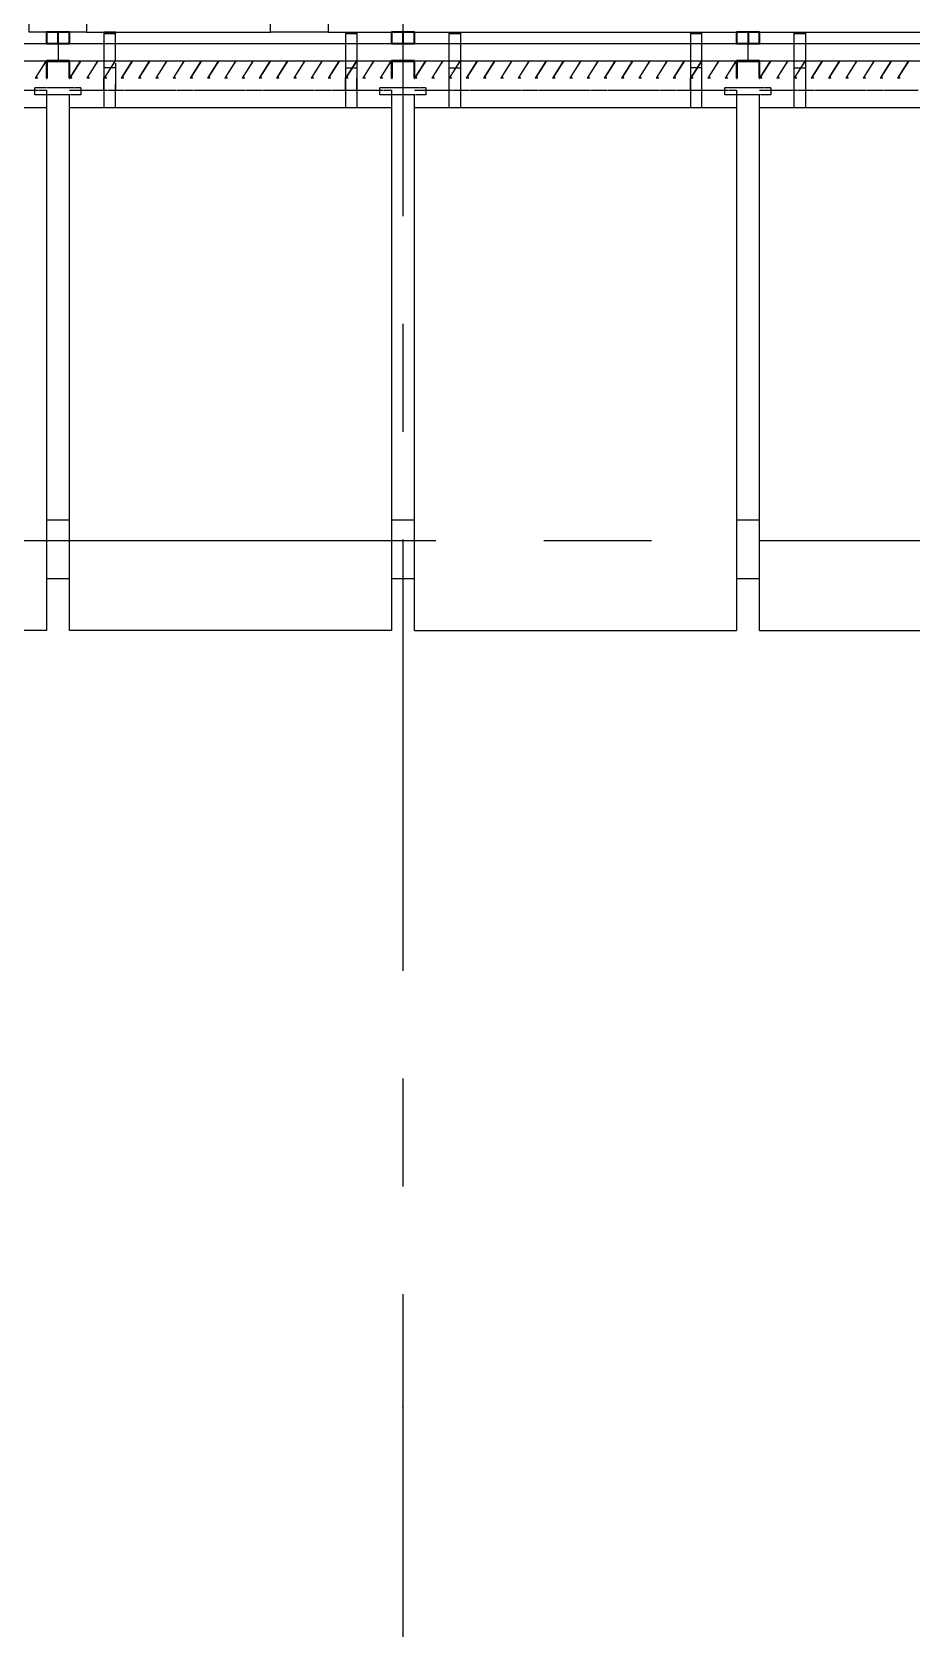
# Model space of a CAD drawing. Header units: millimetres. Extents: x 2519235 to 7246330, y 25937 to 201821.
# Drawn here: x 2545448 to 2549273, y 130340 to 137317 of the extents above; entities that cross this region are included whole.
import ezdxf
from ezdxf.enums import TextEntityAlignment as Align

# ---------------------------------------------------------------- set-up
doc = ezdxf.new("R2010")
doc.units = ezdxf.units.MM
doc.linetypes.add('TA_GL_005.00000', pattern=[13.75, 5, -1.25, 1.25, -1.25, 5])
for name, color, linetype in [('000 - 0_SYM_DWG_GRID-BUBBLE_MAIN_COLOR_1', 7, 'Continuous'), ('000 - 0_SYM_DWG_GRIDLINE_MAIN_COLOR_251', 7, 'Continuous'), ('000 - EXISTING_CANOPY_MAIN_COLOR_1', 7, 'Continuous'), ('A-GENM', 7, 'Continuous'), ('A-GLAZ-CURT', 7, 'Continuous'), ('Xref-PLAN-106.940$0$_C400-250', 7, 'Continuous'), ('Xref-PLAN-106.940$0$_PP-Dim', 7, 'Continuous')]:
    doc.layers.add(name, color=color, linetype=linetype)
doc.styles.add('Arial', font='arial.ttf', dxfattribs={"height": 300})
doc.styles.add('TA', font='', dxfattribs={"height": 4.5})
doc.styles.get('TA').set_extended_font_data('Cordia New')

# ---------------------------------------------------------------- blocks, each defined once
blk = doc.blocks.new('Xref-PLAN-106.940$0$_C400-250')
at = {"color": 7}
blk.add_lwpolyline([(125, 0), (125, -400), (-125, -400), (-125, 0)], close=True, dxfattribs=at)
at = {"layer": 'Defpoints', "color": 7}
for p, q in [((-55.9, -200), (55.9, -200)), ((0, -144.1), (0, -255.9))]:
    blk.add_line(p, q, dxfattribs=at)
blk = doc.blocks.new('Xref-PLAN-106.940')
at = {"layer": 'Xref-PLAN-106.940$0$_PP-Dim', "color": 7}
for p, q in [((139644.2, 10358.4), (140444.2, 10358.4)), ((140694.2, 10358.4), (145669.2, 10358.4)), ((139644.2, 10058.4), (140444.2, 10058.4)), ((140694.2, 10058.4), (145669.2, 10058.4))]:
    blk.add_line(p, q, dxfattribs=at)
at = {"layer": 'Xref-PLAN-106.940$0$_C400-250', "color": 7}
for p in [(139519.2, 10458.4), (140569.2, 10458.4)]:
    blk.add_blockref('Xref-PLAN-106.940$0$_C400-250', p, dxfattribs=at)
blk = doc.blocks.new('A$C53fc0519')
at = {"layer": '000 - EXISTING_CANOPY_MAIN_COLOR_1', "color": 7}
for p, q in [((22450.2, -13147.9), (22400.2, -13147.9)), ((22400.2, -13147.9), (22400.2, -13475)), ((22400.2, -13153.4), (22450.2, -13153.4)), ((22450.2, -13275), (22450.2, -13147.9)), ((23450.2, -13147.9), (23500.2, -13147.9)), ((23450.2, -13147.9), (23450.2, -13475)), ((23450.2, -13153.4), (23500.2, -13153.4)), ((23500.2, -13147.9), (23500.2, -13475)), ((23900.2, -13147.9), (23950.2, -13147.9)), ((23900.2, -13147.9), (23900.2, -13475)), ((23900.2, -13153.4), (23950.2, -13153.4)), ((23950.2, -13147.9), (23950.2, -13475)), ((24950.2, -13147.9), (25000.2, -13147.9)), ((24950.2, -13147.9), (24950.2, -13475)), ((24950.2, -13153.4), (25000.2, -13153.4)), ((25000.2, -13475), (25000.2, -13147.9)), ((25400.2, -13147.9), (25450.2, -13147.9)), ((25400.2, -13147.9), (25400.2, -13475)), ((25400.2, -13153.4), (25450.2, -13153.4)), ((25450.2, -13147.9), (25450.2, -13475)), ((22400.2, -13272.9), (22450.2, -13272.9)), ((22450.2, -13302.9), (22400.2, -13302.9)), ((22450.2, -13283), (22450.2, -13367)), ((23450.2, -13272.9), (23500.2, -13272.9)), ((23450.2, -13302.9), (23500.2, -13302.9)), ((23900.2, -13272.9), (23950.2, -13272.9)), ((23900.2, -13302.9), (23950.2, -13302.9)), ((24950.2, -13272.9), (25000.2, -13272.9)), ((25000.2, -13302.9), (24950.2, -13302.9)), ((25400.2, -13272.9), (25450.2, -13272.9)), ((25400.2, -13302.9), (25450.2, -13302.9)), ((22121.2, -13390), (22100.2, -13390)), ((22100.2, -13420), (22100.2, -13390)), ((22150.8, -13390), (22123.6, -13390)), ((22248.8, -13390), (22152.8, -13390)), ((22271.2, -13390), (22250.8, -13390)), ((22300.2, -13390), (22273.6, -13390)), ((22300.2, -13390), (22300.2, -13420)), ((22400.2, -13400), (22400.2, -13347.1)), ((22450.2, -13347.9), (22450.2, -13400)), ((22450.2, -13475), (22450.2, -13375)), ((23450.2, -13400), (23450.2, -13347.1)), ((23500.2, -13400), (23500.2, -13347.9)), ((23621.2, -13390), (23600.2, -13390)), ((23600.2, -13420), (23600.2, -13390)), ((23650.8, -13390), (23623.6, -13390)), ((23748.8, -13390), (23652.8, -13390)), ((23771.2, -13390), (23750.8, -13390)), ((23800.2, -13390), (23773.6, -13390)), ((23800.2, -13390), (23800.2, -13420)), ((23900.2, -13347.1), (23900.2, -13400)), ((23950.2, -13347.9), (23950.2, -13400)), ((24950.2, -13400), (24950.2, -13347.1)), ((25000.2, -13400), (25000.2, -13347.9)), ((25121.2, -13390), (25100.2, -13390)), ((25100.2, -13420), (25100.2, -13390)), ((25150.8, -13390), (25123.6, -13390)), ((25248.8, -13390), (25152.8, -13390)), ((25271.2, -13390), (25250.8, -13390)), ((25300.2, -13390), (25273.6, -13390)), ((25300.2, -13390), (25300.2, -13420)), ((25400.2, -13347.1), (25400.2, -13400)), ((25450.2, -13347.9), (25450.2, -13400)), ((22042.2, -13400), (22114.9, -13400)), ((22102.2, -13420), (22100.2, -13420)), ((22150.9, -13420), (22104.6, -13420)), ((22117.2, -13400), (22150.2, -13400)), ((22150.2, -13400), (22150.2, -15750)), ((22248.8, -13420), (22152.8, -13420)), ((22250.2, -15750), (22250.2, -13422.1)), ((22250.8, -13400), (22264.9, -13400)), ((22252.2, -13420), (22250.8, -13420)), ((22300.2, -13420), (22254.6, -13420)), ((22267.2, -13400), (22339.9, -13400)), ((22342.2, -13400), (22414.9, -13400)), ((22417.2, -13400), (22489.9, -13400)), ((22492.2, -13400), (22564.9, -13400)), ((22567.2, -13400), (22639.9, -13400)), ((22642.2, -13400), (22714.9, -13400)), ((22717.2, -13400), (22789.9, -13400)), ((22792.2, -13400), (22864.9, -13400)), ((22867.2, -13400), (22939.9, -13400)), ((22942.2, -13400), (23014.9, -13400)), ((23017.2, -13400), (23089.9, -13400)), ((23092.2, -13400), (23164.9, -13400)), ((23167.2, -13400), (23239.9, -13400)), ((23242.2, -13400), (23314.9, -13400)), ((23317.2, -13400), (23389.9, -13400)), ((23392.2, -13400), (23464.9, -13400)), ((23467.2, -13400), (23539.9, -13400)), ((23542.2, -13400), (23614.9, -13400)), ((23602.2, -13420), (23600.2, -13420)), ((23650.9, -13420), (23604.6, -13420)), ((23617.2, -13400), (23650.2, -13400)), ((23650.2, -13400), (23650.2, -15750)), ((23748.8, -13420), (23652.8, -13420)), ((23750.2, -15750), (23750.2, -13422.1)), ((23750.8, -13400), (23764.9, -13400)), ((23752.2, -13420), (23750.8, -13420)), ((23800.2, -13420), (23754.6, -13420)), ((23767.2, -13400), (23839.9, -13400)), ((23842.2, -13400), (23914.9, -13400)), ((23917.2, -13400), (23989.9, -13400)), ((23992.2, -13400), (24064.9, -13400)), ((24067.2, -13400), (24139.9, -13400)), ((24142.2, -13400), (24214.9, -13400)), ((24217.2, -13400), (24289.9, -13400)), ((24292.2, -13400), (24364.9, -13400)), ((24367.2, -13400), (24439.9, -13400)), ((24442.2, -13400), (24514.9, -13400)), ((24517.2, -13400), (24589.9, -13400)), ((24592.2, -13400), (24664.9, -13400)), ((24667.2, -13400), (24739.9, -13400)), ((24742.2, -13400), (24814.9, -13400)), ((24817.2, -13400), (24889.9, -13400)), ((24892.2, -13400), (24964.9, -13400)), ((24967.2, -13400), (25039.9, -13400)), ((25042.2, -13400), (25114.9, -13400)), ((25102.2, -13420), (25100.2, -13420)), ((25150.9, -13420), (25104.6, -13420)), ((25117.2, -13400), (25150.2, -13400)), ((25150.2, -13400), (25150.2, -15750)), ((25248.8, -13420), (25152.8, -13420)), ((25250.2, -15750), (25250.2, -13422.1)), ((25250.8, -13400), (25264.9, -13400)), ((25252.2, -13420), (25250.8, -13420)), ((25300.2, -13420), (25254.6, -13420)), ((25267.2, -13400), (25339.9, -13400)), ((25342.2, -13400), (25414.9, -13400)), ((25417.2, -13400), (25489.9, -13400)), ((25492.2, -13400), (25564.9, -13400)), ((25567.2, -13400), (25639.9, -13400)), ((25642.2, -13400), (25714.9, -13400)), ((25717.2, -13400), (25789.9, -13400)), ((25792.2, -13400), (25864.9, -13400)), ((25867.2, -13400), (25939.9, -13400)), ((20750.2, -13475), (22150.2, -13475)), ((22250.2, -13475), (23650.2, -13475)), ((23750.2, -13475), (25150.2, -13475)), ((25250.2, -13475), (26650.2, -13475)), ((22250.2, -15270.4), (22150.2, -15270.4)), ((22250.2, -15270.4), (22150.2, -15270.4)), ((23750.2, -15270.4), (23650.2, -15270.4)), ((23750.2, -15270.4), (23650.2, -15270.4)), ((25250.2, -15270.4), (25150.2, -15270.4)), ((25250.2, -15270.4), (25150.2, -15270.4)), ((22250.2, -15525), (22150.2, -15525)), ((23750.2, -15525), (23650.2, -15525)), ((25250.2, -15525), (25150.2, -15525)), ((22150.2, -15750), (20750.2, -15750)), ((23650.2, -15750), (22250.2, -15750)), ((23750.2, -15750), (25150.2, -15750)), ((25250.2, -15750), (26650.2, -15750))]:
    blk.add_line(p, q, dxfattribs=at)
blk = doc.blocks.new('*U437')
at = {"layer": '000 - 0_SYM_DWG_GRIDLINE_MAIN_COLOR_251', "color": 7, "linetype": 'ByBlock', "ltscale": 5}
blk.add_line((13.333, 0), (-269.028, 0), dxfattribs=at)
at = {"layer": '000 - 0_SYM_DWG_GRIDLINE_MAIN_COLOR_251', "color": 7}
blk.add_point((-255.695, 0), dxfattribs=at)
at = {"color": 7, "style": 'TA', "flags": 1}
blk.add_attdef('LOCATION', (6, -6), '', height=4.5, rotation=270, dxfattribs=at)
at = {"layer": '000 - 0_SYM_DWG_GRID-BUBBLE_MAIN_COLOR_1', "color": 7, "style": 'Arial'}
blk.add_attdef('GRID-HEAD', text='', height=4, rotation=270, dxfattribs=at).set_placement((50, 0), align=Align.MIDDLE_CENTER)
blk = doc.blocks.new('*U439')
at = {"layer": '000 - 0_SYM_DWG_GRIDLINE_MAIN_COLOR_251', "color": 7, "linetype": 'ByBlock', "ltscale": 5}
blk.add_line((13.333, 0), (-589.333, 0), dxfattribs=at)
at = {"color": 7, "style": 'TA', "flags": 1}
blk.add_attdef('LOCATION', (6, -6), '', height=4.5, rotation=270, dxfattribs=at)
at = {"layer": '000 - 0_SYM_DWG_GRID-BUBBLE_MAIN_COLOR_1', "color": 7, "style": 'Arial'}
blk.add_attdef('GRID-HEAD', text='', height=4, rotation=180, dxfattribs=at).set_placement((50, 0), align=Align.MIDDLE_CENTER)

msp = doc.modelspace()

# ---------------------------------------------------------------- linework, layer by layer
at = {"layer": 'A-GENM', "color": 7, "lineweight": 9}
for p, q in [((2545507.204, 137190.068), (2545460.937, 137117.068)), ((2545464.569, 137119.068), (2545510.836, 137192.068)), ((2545510.836, 137192.068), (2545480.937, 137192.068)), ((2545480.937, 137192.068), (2545480.937, 137190.068)), ((2545480.937, 137190.068), (2545507.204, 137190.068)), ((2545657.204, 137190.068), (2545610.937, 137117.068)), ((2545614.569, 137119.068), (2545660.836, 137192.068)), ((2545660.836, 137192.068), (2545630.937, 137192.068)), ((2545630.937, 137192.068), (2545630.937, 137190.068)), ((2545630.937, 137190.068), (2545657.204, 137190.068)), ((2545732.204, 137190.068), (2545685.937, 137117.068)), ((2545689.569, 137119.068), (2545735.836, 137192.068)), ((2545735.836, 137192.068), (2545705.937, 137192.068)), ((2545705.937, 137192.068), (2545705.937, 137190.068)), ((2545705.937, 137190.068), (2545732.204, 137190.068)), ((2545807.204, 137190.068), (2545760.937, 137117.068)), ((2545764.569, 137119.068), (2545810.836, 137192.068)), ((2545810.836, 137192.068), (2545780.937, 137192.068)), ((2545780.937, 137192.068), (2545780.937, 137190.068)), ((2545780.937, 137190.068), (2545807.204, 137190.068)), ((2545882.204, 137190.068), (2545835.937, 137117.068)), ((2545839.569, 137119.068), (2545885.836, 137192.068)), ((2545885.836, 137192.068), (2545855.937, 137192.068)), ((2545855.937, 137192.068), (2545855.937, 137190.068)), ((2545855.937, 137190.068), (2545882.204, 137190.068)), ((2545957.204, 137190.068), (2545910.937, 137117.068)), ((2545914.569, 137119.068), (2545960.836, 137192.068)), ((2545960.836, 137192.068), (2545930.937, 137192.068)), ((2545930.937, 137192.068), (2545930.937, 137190.068)), ((2545930.937, 137190.068), (2545957.204, 137190.068)), ((2546032.204, 137190.068), (2545985.937, 137117.068)), ((2545989.569, 137119.068), (2546035.836, 137192.068)), ((2546035.836, 137192.068), (2546005.937, 137192.068)), ((2546005.937, 137192.068), (2546005.937, 137190.068)), ((2546005.937, 137190.068), (2546032.204, 137190.068)), ((2546107.204, 137190.068), (2546060.937, 137117.068)), ((2546064.569, 137119.068), (2546110.836, 137192.068)), ((2546110.836, 137192.068), (2546080.937, 137192.068)), ((2546080.937, 137192.068), (2546080.937, 137190.068)), ((2546080.937, 137190.068), (2546107.204, 137190.068)), ((2546182.204, 137190.068), (2546135.937, 137117.068)), ((2546139.569, 137119.068), (2546185.836, 137192.068)), ((2546185.836, 137192.068), (2546155.937, 137192.068)), ((2546155.937, 137192.068), (2546155.937, 137190.068)), ((2546155.937, 137190.068), (2546182.204, 137190.068)), ((2546257.204, 137190.068), (2546210.937, 137117.068)), ((2546214.569, 137119.068), (2546260.836, 137192.068)), ((2546260.836, 137192.068), (2546230.937, 137192.068)), ((2546230.937, 137192.068), (2546230.937, 137190.068)), ((2546230.937, 137190.068), (2546257.204, 137190.068)), ((2546332.204, 137190.068), (2546285.937, 137117.068)), ((2546289.569, 137119.068), (2546335.836, 137192.068)), ((2546335.836, 137192.068), (2546305.937, 137192.068)), ((2546305.937, 137192.068), (2546305.937, 137190.068)), ((2546305.937, 137190.068), (2546332.204, 137190.068)), ((2546407.204, 137190.068), (2546360.937, 137117.068)), ((2546364.569, 137119.068), (2546410.836, 137192.068)), ((2546410.836, 137192.068), (2546380.937, 137192.068)), ((2546380.937, 137192.068), (2546380.937, 137190.068)), ((2546380.937, 137190.068), (2546407.204, 137190.068)), ((2546482.204, 137190.068), (2546435.937, 137117.068)), ((2546439.569, 137119.068), (2546485.836, 137192.068)), ((2546485.836, 137192.068), (2546455.937, 137192.068)), ((2546455.937, 137192.068), (2546455.937, 137190.068)), ((2546455.937, 137190.068), (2546482.204, 137190.068)), ((2546557.204, 137190.068), (2546510.937, 137117.068)), ((2546514.569, 137119.068), (2546560.836, 137192.068)), ((2546560.836, 137192.068), (2546530.937, 137192.068)), ((2546530.937, 137192.068), (2546530.937, 137190.068)), ((2546530.937, 137190.068), (2546557.204, 137190.068)), ((2546632.204, 137190.068), (2546585.937, 137117.068)), ((2546589.569, 137119.068), (2546635.836, 137192.068)), ((2546635.836, 137192.068), (2546605.937, 137192.068)), ((2546605.937, 137192.068), (2546605.937, 137190.068)), ((2546605.937, 137190.068), (2546632.204, 137190.068)), ((2546707.204, 137190.068), (2546660.937, 137117.068)), ((2546664.569, 137119.068), (2546710.836, 137192.068)), ((2546710.836, 137192.068), (2546680.937, 137192.068)), ((2546680.937, 137192.068), (2546680.937, 137190.068)), ((2546680.937, 137190.068), (2546707.204, 137190.068)), ((2546782.204, 137190.068), (2546735.937, 137117.068)), ((2546739.569, 137119.068), (2546785.836, 137192.068)), ((2546785.836, 137192.068), (2546755.937, 137192.068)), ((2546755.937, 137192.068), (2546755.937, 137190.068)), ((2546755.937, 137190.068), (2546782.204, 137190.068)), ((2546857.204, 137190.068), (2546810.937, 137117.068)), ((2546814.569, 137119.068), (2546860.836, 137192.068)), ((2546860.836, 137192.068), (2546830.937, 137192.068)), ((2546830.937, 137192.068), (2546830.937, 137190.068)), ((2546830.937, 137190.068), (2546857.204, 137190.068)), ((2546932.204, 137190.068), (2546885.937, 137117.068)), ((2546889.569, 137119.068), (2546935.836, 137192.068)), ((2546935.836, 137192.068), (2546905.937, 137192.068)), ((2546905.937, 137192.068), (2546905.937, 137190.068)), ((2546905.937, 137190.068), (2546932.204, 137190.068)), ((2547007.204, 137190.068), (2546960.937, 137117.068)), ((2546964.569, 137119.068), (2547010.836, 137192.068)), ((2547010.836, 137192.068), (2546980.937, 137192.068)), ((2546980.937, 137192.068), (2546980.937, 137190.068)), ((2546980.937, 137190.068), (2547007.204, 137190.068)), ((2547157.204, 137190.068), (2547110.937, 137117.068)), ((2547114.569, 137119.068), (2547160.836, 137192.068)), ((2547160.836, 137192.068), (2547130.937, 137192.068)), ((2547130.937, 137192.068), (2547130.937, 137190.068)), ((2547130.937, 137190.068), (2547157.204, 137190.068)), ((2547232.204, 137190.068), (2547185.937, 137117.068)), ((2547189.569, 137119.068), (2547235.836, 137192.068)), ((2547235.836, 137192.068), (2547205.937, 137192.068)), ((2547205.937, 137192.068), (2547205.937, 137190.068)), ((2547205.937, 137190.068), (2547232.204, 137190.068)), ((2547307.204, 137190.068), (2547260.937, 137117.068)), ((2547264.569, 137119.068), (2547310.836, 137192.068)), ((2547310.836, 137192.068), (2547280.937, 137192.068)), ((2547280.937, 137192.068), (2547280.937, 137190.068)), ((2547280.937, 137190.068), (2547307.204, 137190.068)), ((2547382.204, 137190.068), (2547335.937, 137117.068)), ((2547339.569, 137119.068), (2547385.836, 137192.068)), ((2547385.836, 137192.068), (2547355.937, 137192.068)), ((2547355.937, 137192.068), (2547355.937, 137190.068)), ((2547355.937, 137190.068), (2547382.204, 137190.068)), ((2547457.204, 137190.068), (2547410.937, 137117.068)), ((2547414.569, 137119.068), (2547460.836, 137192.068)), ((2547460.836, 137192.068), (2547430.937, 137192.068)), ((2547430.937, 137192.068), (2547430.937, 137190.068)), ((2547430.937, 137190.068), (2547457.204, 137190.068)), ((2547532.204, 137190.068), (2547485.937, 137117.068)), ((2547489.569, 137119.068), (2547535.836, 137192.068)), ((2547535.836, 137192.068), (2547505.937, 137192.068)), ((2547505.937, 137192.068), (2547505.937, 137190.068)), ((2547505.937, 137190.068), (2547532.204, 137190.068)), ((2547607.204, 137190.068), (2547560.937, 137117.068)), ((2547564.569, 137119.068), (2547610.836, 137192.068)), ((2547610.836, 137192.068), (2547580.937, 137192.068)), ((2547580.937, 137192.068), (2547580.937, 137190.068)), ((2547580.937, 137190.068), (2547607.204, 137190.068)), ((2547682.204, 137190.068), (2547635.937, 137117.068)), ((2547639.569, 137119.068), (2547685.836, 137192.068)), ((2547685.836, 137192.068), (2547655.937, 137192.068)), ((2547655.937, 137192.068), (2547655.937, 137190.068)), ((2547655.937, 137190.068), (2547682.204, 137190.068)), ((2547757.204, 137190.068), (2547710.937, 137117.068)), ((2547714.569, 137119.068), (2547760.836, 137192.068)), ((2547760.836, 137192.068), (2547730.937, 137192.068)), ((2547730.937, 137192.068), (2547730.937, 137190.068)), ((2547730.937, 137190.068), (2547757.204, 137190.068)), ((2547832.204, 137190.068), (2547785.937, 137117.068)), ((2547789.569, 137119.068), (2547835.836, 137192.068)), ((2547835.836, 137192.068), (2547805.937, 137192.068)), ((2547805.937, 137192.068), (2547805.937, 137190.068)), ((2547805.937, 137190.068), (2547832.204, 137190.068)), ((2547907.204, 137190.068), (2547860.937, 137117.068)), ((2547864.569, 137119.068), (2547910.836, 137192.068)), ((2547910.836, 137192.068), (2547880.937, 137192.068)), ((2547880.937, 137192.068), (2547880.937, 137190.068)), ((2547880.937, 137190.068), (2547907.204, 137190.068)), ((2547982.204, 137190.068), (2547935.937, 137117.068)), ((2547939.569, 137119.068), (2547985.836, 137192.068)), ((2547985.836, 137192.068), (2547955.937, 137192.068)), ((2547955.937, 137192.068), (2547955.937, 137190.068)), ((2547955.937, 137190.068), (2547982.204, 137190.068)), ((2548057.204, 137190.068), (2548010.937, 137117.068)), ((2548014.569, 137119.068), (2548060.836, 137192.068)), ((2548060.836, 137192.068), (2548030.937, 137192.068)), ((2548030.937, 137192.068), (2548030.937, 137190.068)), ((2548030.937, 137190.068), (2548057.204, 137190.068)), ((2548132.204, 137190.068), (2548085.937, 137117.068)), ((2548089.569, 137119.068), (2548135.836, 137192.068)), ((2548135.836, 137192.068), (2548105.937, 137192.068)), ((2548105.937, 137192.068), (2548105.937, 137190.068)), ((2548105.937, 137190.068), (2548132.204, 137190.068)), ((2548207.204, 137190.068), (2548160.937, 137117.068)), ((2548164.569, 137119.068), (2548210.836, 137192.068)), ((2548210.836, 137192.068), (2548180.937, 137192.068)), ((2548180.937, 137192.068), (2548180.937, 137190.068)), ((2548180.937, 137190.068), (2548207.204, 137190.068)), ((2548282.204, 137190.068), (2548235.937, 137117.068)), ((2548239.569, 137119.068), (2548285.836, 137192.068)), ((2548285.836, 137192.068), (2548255.937, 137192.068)), ((2548255.937, 137192.068), (2548255.937, 137190.068)), ((2548255.937, 137190.068), (2548282.204, 137190.068)), ((2548357.204, 137190.068), (2548310.937, 137117.068)), ((2548314.569, 137119.068), (2548360.836, 137192.068)), ((2548360.836, 137192.068), (2548330.937, 137192.068)), ((2548330.937, 137192.068), (2548330.937, 137190.068)), ((2548330.937, 137190.068), (2548357.204, 137190.068)), ((2548432.204, 137190.068), (2548385.937, 137117.068)), ((2548389.569, 137119.068), (2548435.836, 137192.068)), ((2548435.836, 137192.068), (2548405.937, 137192.068)), ((2548405.937, 137192.068), (2548405.937, 137190.068)), ((2548405.937, 137190.068), (2548432.204, 137190.068)), ((2548507.204, 137190.068), (2548460.937, 137117.068)), ((2548464.569, 137119.068), (2548510.836, 137192.068)), ((2548510.836, 137192.068), (2548480.937, 137192.068)), ((2548480.937, 137192.068), (2548480.937, 137190.068)), ((2548480.937, 137190.068), (2548507.204, 137190.068)), ((2548657.204, 137190.068), (2548610.937, 137117.068)), ((2548614.569, 137119.068), (2548660.836, 137192.068)), ((2548660.836, 137192.068), (2548630.937, 137192.068)), ((2548630.937, 137192.068), (2548630.937, 137190.068)), ((2548630.937, 137190.068), (2548657.204, 137190.068)), ((2548732.204, 137190.068), (2548685.937, 137117.068)), ((2548689.569, 137119.068), (2548735.836, 137192.068)), ((2548735.836, 137192.068), (2548705.937, 137192.068)), ((2548705.937, 137192.068), (2548705.937, 137190.068)), ((2548705.937, 137190.068), (2548732.204, 137190.068)), ((2548807.204, 137190.068), (2548760.937, 137117.068)), ((2548764.569, 137119.068), (2548810.836, 137192.068)), ((2548810.836, 137192.068), (2548780.937, 137192.068)), ((2548780.937, 137192.068), (2548780.937, 137190.068)), ((2548780.937, 137190.068), (2548807.204, 137190.068)), ((2548882.204, 137190.068), (2548835.937, 137117.068)), ((2548839.569, 137119.068), (2548885.836, 137192.068)), ((2548885.836, 137192.068), (2548855.937, 137192.068)), ((2548855.937, 137192.068), (2548855.937, 137190.068)), ((2548855.937, 137190.068), (2548882.204, 137190.068)), ((2548957.204, 137190.068), (2548910.937, 137117.068)), ((2548914.569, 137119.068), (2548960.836, 137192.068)), ((2548960.836, 137192.068), (2548930.937, 137192.068)), ((2548930.937, 137192.068), (2548930.937, 137190.068)), ((2548930.937, 137190.068), (2548957.204, 137190.068)), ((2549032.204, 137190.068), (2548985.937, 137117.068)), ((2548989.569, 137119.068), (2549035.836, 137192.068)), ((2549035.836, 137192.068), (2549005.937, 137192.068)), ((2549005.937, 137192.068), (2549005.937, 137190.068)), ((2549005.937, 137190.068), (2549032.204, 137190.068)), ((2549107.204, 137190.068), (2549060.937, 137117.068)), ((2549064.569, 137119.068), (2549110.836, 137192.068)), ((2549110.836, 137192.068), (2549080.937, 137192.068)), ((2549080.937, 137192.068), (2549080.937, 137190.068)), ((2549080.937, 137190.068), (2549107.204, 137190.068)), ((2549182.204, 137190.068), (2549135.937, 137117.068)), ((2549139.569, 137119.068), (2549185.836, 137192.068)), ((2549185.836, 137192.068), (2549155.937, 137192.068)), ((2549155.937, 137192.068), (2549155.937, 137190.068)), ((2549155.937, 137190.068), (2549182.204, 137190.068)), ((2549257.204, 137190.068), (2549210.937, 137117.068)), ((2549214.569, 137119.068), (2549260.836, 137192.068)), ((2549260.836, 137192.068), (2549230.937, 137192.068)), ((2549230.937, 137192.068), (2549230.937, 137190.068)), ((2549230.937, 137190.068), (2549257.204, 137190.068)), ((2545460.937, 137117.068), (2545470.937, 137117.068)), ((2545470.937, 137119.068), (2545464.569, 137119.068)), ((2545470.937, 137117.068), (2545470.937, 137119.068)), ((2545610.937, 137117.068), (2545620.937, 137117.068)), ((2545620.937, 137119.068), (2545614.569, 137119.068)), ((2545620.937, 137117.068), (2545620.937, 137119.068)), ((2545685.937, 137117.068), (2545695.937, 137117.068)), ((2545695.937, 137119.068), (2545689.569, 137119.068)), ((2545695.937, 137117.068), (2545695.937, 137119.068)), ((2545760.937, 137117.068), (2545770.937, 137117.068)), ((2545770.937, 137119.068), (2545764.569, 137119.068)), ((2545770.937, 137117.068), (2545770.937, 137119.068)), ((2545835.937, 137117.068), (2545845.937, 137117.068)), ((2545845.937, 137119.068), (2545839.569, 137119.068)), ((2545845.937, 137117.068), (2545845.937, 137119.068)), ((2545910.937, 137117.068), (2545920.937, 137117.068)), ((2545920.937, 137119.068), (2545914.569, 137119.068)), ((2545920.937, 137117.068), (2545920.937, 137119.068)), ((2545985.937, 137117.068), (2545995.937, 137117.068)), ((2545995.937, 137119.068), (2545989.569, 137119.068)), ((2545995.937, 137117.068), (2545995.937, 137119.068)), ((2546060.937, 137117.068), (2546070.937, 137117.068)), ((2546070.937, 137119.068), (2546064.569, 137119.068)), ((2546070.937, 137117.068), (2546070.937, 137119.068)), ((2546135.937, 137117.068), (2546145.937, 137117.068)), ((2546145.937, 137119.068), (2546139.569, 137119.068)), ((2546145.937, 137117.068), (2546145.937, 137119.068)), ((2546210.937, 137117.068), (2546220.937, 137117.068)), ((2546220.937, 137119.068), (2546214.569, 137119.068)), ((2546220.937, 137117.068), (2546220.937, 137119.068)), ((2546285.937, 137117.068), (2546295.937, 137117.068)), ((2546295.937, 137119.068), (2546289.569, 137119.068)), ((2546295.937, 137117.068), (2546295.937, 137119.068)), ((2546360.937, 137117.068), (2546370.937, 137117.068)), ((2546370.937, 137119.068), (2546364.569, 137119.068)), ((2546370.937, 137117.068), (2546370.937, 137119.068)), ((2546435.937, 137117.068), (2546445.937, 137117.068)), ((2546445.937, 137119.068), (2546439.569, 137119.068)), ((2546445.937, 137117.068), (2546445.937, 137119.068)), ((2546510.937, 137117.068), (2546520.937, 137117.068)), ((2546520.937, 137119.068), (2546514.569, 137119.068)), ((2546520.937, 137117.068), (2546520.937, 137119.068)), ((2546585.937, 137117.068), (2546595.937, 137117.068)), ((2546595.937, 137119.068), (2546589.569, 137119.068)), ((2546595.937, 137117.068), (2546595.937, 137119.068)), ((2546660.937, 137117.068), (2546670.937, 137117.068)), ((2546670.937, 137119.068), (2546664.569, 137119.068)), ((2546670.937, 137117.068), (2546670.937, 137119.068)), ((2546735.937, 137117.068), (2546745.937, 137117.068)), ((2546745.937, 137119.068), (2546739.569, 137119.068)), ((2546745.937, 137117.068), (2546745.937, 137119.068)), ((2546810.937, 137117.068), (2546820.937, 137117.068)), ((2546820.937, 137119.068), (2546814.569, 137119.068)), ((2546820.937, 137117.068), (2546820.937, 137119.068)), ((2546885.937, 137117.068), (2546895.937, 137117.068)), ((2546895.937, 137119.068), (2546889.569, 137119.068)), ((2546895.937, 137117.068), (2546895.937, 137119.068)), ((2546960.937, 137117.068), (2546970.937, 137117.068)), ((2546970.937, 137119.068), (2546964.569, 137119.068)), ((2546970.937, 137117.068), (2546970.937, 137119.068)), ((2547110.937, 137117.068), (2547120.937, 137117.068)), ((2547120.937, 137119.068), (2547114.569, 137119.068)), ((2547120.937, 137117.068), (2547120.937, 137119.068)), ((2547185.937, 137117.068), (2547195.937, 137117.068)), ((2547195.937, 137119.068), (2547189.569, 137119.068)), ((2547195.937, 137117.068), (2547195.937, 137119.068)), ((2547260.937, 137117.068), (2547270.937, 137117.068)), ((2547270.937, 137119.068), (2547264.569, 137119.068)), ((2547270.937, 137117.068), (2547270.937, 137119.068)), ((2547335.937, 137117.068), (2547345.937, 137117.068)), ((2547345.937, 137119.068), (2547339.569, 137119.068)), ((2547345.937, 137117.068), (2547345.937, 137119.068)), ((2547410.937, 137117.068), (2547420.937, 137117.068)), ((2547420.937, 137119.068), (2547414.569, 137119.068)), ((2547420.937, 137117.068), (2547420.937, 137119.068)), ((2547485.937, 137117.068), (2547495.937, 137117.068)), ((2547495.937, 137119.068), (2547489.569, 137119.068)), ((2547495.937, 137117.068), (2547495.937, 137119.068)), ((2547560.937, 137117.068), (2547570.937, 137117.068)), ((2547570.937, 137119.068), (2547564.569, 137119.068)), ((2547570.937, 137117.068), (2547570.937, 137119.068)), ((2547635.937, 137117.068), (2547645.937, 137117.068)), ((2547645.937, 137119.068), (2547639.569, 137119.068)), ((2547645.937, 137117.068), (2547645.937, 137119.068)), ((2547710.937, 137117.068), (2547720.937, 137117.068)), ((2547720.937, 137119.068), (2547714.569, 137119.068)), ((2547720.937, 137117.068), (2547720.937, 137119.068)), ((2547785.937, 137117.068), (2547795.937, 137117.068)), ((2547795.937, 137119.068), (2547789.569, 137119.068)), ((2547795.937, 137117.068), (2547795.937, 137119.068)), ((2547860.937, 137117.068), (2547870.937, 137117.068)), ((2547870.937, 137119.068), (2547864.569, 137119.068)), ((2547870.937, 137117.068), (2547870.937, 137119.068)), ((2547935.937, 137117.068), (2547945.937, 137117.068)), ((2547945.937, 137119.068), (2547939.569, 137119.068)), ((2547945.937, 137117.068), (2547945.937, 137119.068)), ((2548010.937, 137117.068), (2548020.937, 137117.068)), ((2548020.937, 137119.068), (2548014.569, 137119.068)), ((2548020.937, 137117.068), (2548020.937, 137119.068)), ((2548085.937, 137117.068), (2548095.937, 137117.068)), ((2548095.937, 137119.068), (2548089.569, 137119.068)), ((2548095.937, 137117.068), (2548095.937, 137119.068)), ((2548160.937, 137117.068), (2548170.937, 137117.068)), ((2548170.937, 137119.068), (2548164.569, 137119.068)), ((2548170.937, 137117.068), (2548170.937, 137119.068)), ((2548235.937, 137117.068), (2548245.937, 137117.068)), ((2548245.937, 137119.068), (2548239.569, 137119.068)), ((2548245.937, 137117.068), (2548245.937, 137119.068)), ((2548310.937, 137117.068), (2548320.937, 137117.068)), ((2548320.937, 137119.068), (2548314.569, 137119.068)), ((2548320.937, 137117.068), (2548320.937, 137119.068)), ((2548385.937, 137117.068), (2548395.937, 137117.068)), ((2548395.937, 137119.068), (2548389.569, 137119.068)), ((2548395.937, 137117.068), (2548395.937, 137119.068)), ((2548460.937, 137117.068), (2548470.937, 137117.068)), ((2548470.937, 137119.068), (2548464.569, 137119.068)), ((2548470.937, 137117.068), (2548470.937, 137119.068)), ((2548610.937, 137117.068), (2548620.937, 137117.068)), ((2548620.937, 137119.068), (2548614.569, 137119.068)), ((2548620.937, 137117.068), (2548620.937, 137119.068)), ((2548685.937, 137117.068), (2548695.937, 137117.068)), ((2548695.937, 137119.068), (2548689.569, 137119.068)), ((2548695.937, 137117.068), (2548695.937, 137119.068)), ((2548760.937, 137117.068), (2548770.937, 137117.068)), ((2548770.937, 137119.068), (2548764.569, 137119.068)), ((2548770.937, 137117.068), (2548770.937, 137119.068)), ((2548835.937, 137117.068), (2548845.937, 137117.068)), ((2548845.937, 137119.068), (2548839.569, 137119.068)), ((2548845.937, 137117.068), (2548845.937, 137119.068)), ((2548910.937, 137117.068), (2548920.937, 137117.068)), ((2548920.937, 137119.068), (2548914.569, 137119.068)), ((2548920.937, 137117.068), (2548920.937, 137119.068)), ((2548985.937, 137117.068), (2548995.937, 137117.068)), ((2548995.937, 137119.068), (2548989.569, 137119.068)), ((2548995.937, 137117.068), (2548995.937, 137119.068)), ((2549060.937, 137117.068), (2549070.937, 137117.068)), ((2549070.937, 137119.068), (2549064.569, 137119.068)), ((2549070.937, 137117.068), (2549070.937, 137119.068)), ((2549135.937, 137117.068), (2549145.937, 137117.068)), ((2549145.937, 137119.068), (2549139.569, 137119.068)), ((2549145.937, 137117.068), (2549145.937, 137119.068)), ((2549210.937, 137117.068), (2549220.937, 137117.068)), ((2549220.937, 137119.068), (2549214.569, 137119.068)), ((2549220.937, 137117.068), (2549220.937, 137119.068))]:
    msp.add_line(p, q, dxfattribs=at)
at = {"layer": 'A-GLAZ-CURT', "color": 7, "lineweight": 35}
for p, q in [((2545610.937, 137317.068), (2545510.937, 137317.068)), ((2545510.937, 137317.068), (2545510.937, 137267.068)), ((2545560.937, 137267.068), (2545560.937, 137317.068)), ((2545610.937, 137267.068), (2545610.937, 137317.068)), ((2547110.937, 137317.068), (2547010.937, 137317.068)), ((2547010.937, 137317.068), (2547010.937, 137267.068)), ((2547060.937, 137267.068), (2547060.937, 137317.068)), ((2547110.937, 137267.068), (2547110.937, 137317.068)), ((2548610.937, 137317.068), (2548510.937, 137317.068)), ((2548510.937, 137317.068), (2548510.937, 137267.068)), ((2548560.937, 137317.068), (2548560.937, 137267.068)), ((2548610.937, 137267.068), (2548610.937, 137317.068)), ((2545510.937, 137267.068), (2545610.937, 137267.068)), ((2547010.937, 137267.068), (2547110.937, 137267.068)), ((2548510.937, 137267.068), (2548610.937, 137267.068)), ((2545610.937, 137192.068), (2545510.937, 137192.068)), ((2545510.937, 137192.068), (2545510.937, 137117.068)), ((2545512.937, 137117.068), (2545512.937, 137190.068)), ((2545512.937, 137190.068), (2545608.937, 137190.068)), ((2545560.937, 137192.068), (2545560.937, 137190.068)), ((2545608.937, 137190.068), (2545608.937, 137117.068)), ((2545610.937, 137117.068), (2545610.937, 137192.068)), ((2547110.937, 137192.068), (2547010.937, 137192.068)), ((2547010.937, 137192.068), (2547010.937, 137117.068)), ((2547012.937, 137117.068), (2547012.937, 137190.068)), ((2547012.937, 137190.068), (2547108.937, 137190.068)), ((2547060.937, 137190.068), (2547060.937, 137192.068)), ((2547108.937, 137190.068), (2547108.937, 137117.068)), ((2547110.937, 137117.068), (2547110.937, 137192.068)), ((2548610.937, 137192.068), (2548510.937, 137192.068)), ((2548510.937, 137192.068), (2548510.937, 137117.068)), ((2548512.937, 137117.068), (2548512.937, 137190.068)), ((2548512.937, 137190.068), (2548608.937, 137190.068)), ((2548560.937, 137192.068), (2548560.937, 137190.068)), ((2548608.937, 137190.068), (2548608.937, 137117.068)), ((2548610.937, 137117.068), (2548610.937, 137192.068)), ((2545510.937, 137117.068), (2545512.937, 137117.068)), ((2545608.937, 137117.068), (2545610.937, 137117.068)), ((2547010.937, 137117.068), (2547012.937, 137117.068)), ((2547108.937, 137117.068), (2547110.937, 137117.068)), ((2548510.937, 137117.068), (2548512.937, 137117.068)), ((2548608.937, 137117.068), (2548610.937, 137117.068))]:
    msp.add_line(p, q, dxfattribs=at)
at = {"layer": 'A-GLAZ-CURT', "color": 7}
for p, q in [((2533560.937, 137267.068), (2551510.105, 137267.068)), ((2545560.937, 137267.068), (2545560.937, 137192.068)), ((2547060.937, 137192.068), (2547060.937, 137267.068)), ((2548560.937, 137192.068), (2548560.937, 137267.068)), ((2533560.937, 137192.068), (2551560.937, 137192.068))]:
    msp.add_line(p, q, dxfattribs=at)

# ---------------------------------------------------------------- block references
at = {"color": 7}
for name, p in [('Xref-PLAN-106.940', (2406040.759, 127258.673)), ('A$C53fc0519', (2523360.096, 150464.925))]:
    msp.add_blockref(name, p, dxfattribs=at)
at = {"layer": '000 - 0_SYM_DWG_GRIDLINE_MAIN_COLOR_251', "color": 7, "linetype": 'TA_GL_005.00000'}
for name, p, xscale, yscale, zscale, rotation in [('*U437', (2547060.096, 150517.068), 75.00000000000003, 75.00000000000003, 75.00000000000003, 90), ('*U439', (2523360.096, 135107.068), 75, 75, 75, 180)]:
    msp.add_blockref(name, p, dxfattribs=dict(at, xscale=xscale, yscale=yscale, zscale=zscale, rotation=rotation))

doc.saveas('drawing.dxf')
